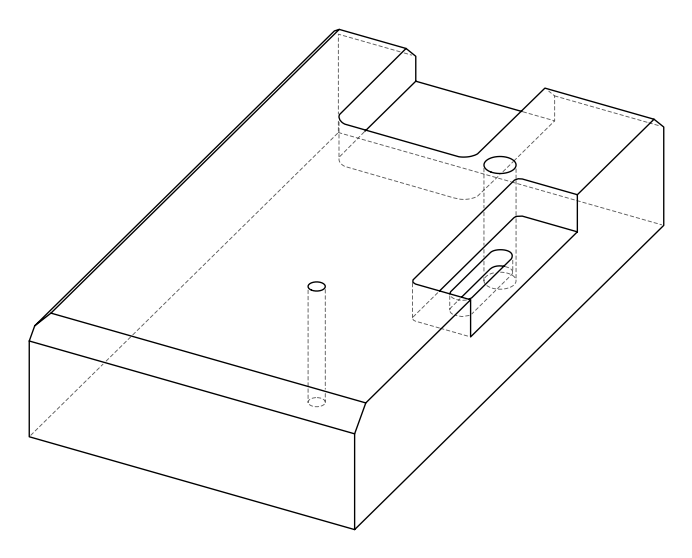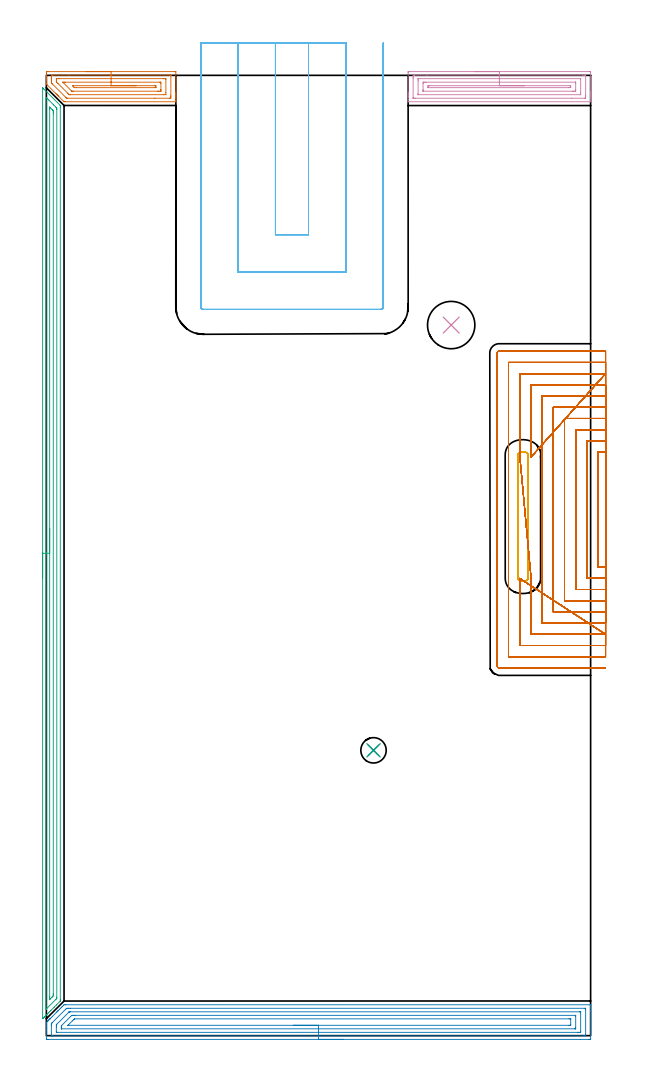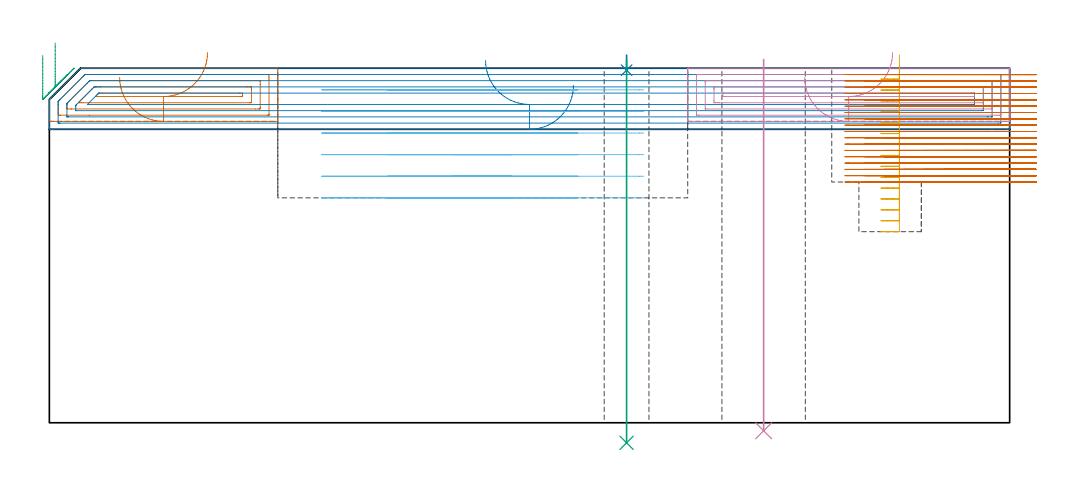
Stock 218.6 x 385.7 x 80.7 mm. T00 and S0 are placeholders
(PLAN: 10 operations, 6 tool changes, 139.8 min)
(1 AREA_MILL | FG_CHAMFER_SURFACE | UGT0205_001 | 2.2 min | 4288 mm3)
(2 AREA_MILL_1 | FG_CHAMFER_SURFACE_1 | UGT0205_001 | 8.97 min | 21116 mm3)
(3 AREA_MILL_2 | FG_CHAMFER_SURFACE_2 | UGT0205_001 | 9 min | 9186 mm3)
(4 AREA_MILL_3 | FG_CHAMFER_SURFACE_3 | UGT0205_001 | 3.13 min | 5845 mm3)
(5 MILL_RECTANGULAR_POCKET | POCKET_RECTANGULAR_STRAIGHT | NXT0201_013 | Follow Part, ap 2.5, ae 75% | 4.62 min | 31332 mm3)
(6 MILL_SLOT | SLOT_PARTIAL_RECTANGULAR | UGT0201_136 | Follow Part, ap 5, ae 75% | 10.49 min | 283779 mm3)
(7 MILL_SLOT_1 | SLOT_PARTIAL_RECTANGULAR_1 | NXT0201_008 | Follow Part, ap 1.5, ae 75% | 100.68 min | 117756 mm3)
(8 SPOT_DRILL | STEP1HOLE | NXT0321_9005460120000 | 0.03 min | 12 mm3)
(9 DRILL_THROUGH_HOLE_INTO_CENTER | STEP1HOLE | UGT0301_497 | 0.35 min | 6548 mm3)
(10 INDEXABLE_INSERT_DRILL_THROUGH_HOLE_FROM_SOLID | STEP1HOLE_1 | NXT0302_009 | 0.34 min | 22861 mm3)
(TOOL UGT0205_001 | Chamfer Mill 20 x 3 x 45 deg. | D20 FL50 Z2)
(TOOL NXT0201_013 | ENDMILL 10mm | D10 FL30 Z4)
(TOOL UGT0201_136 | Carbide End Mill 20.0 | D20 FL30 Z4)
(TOOL NXT0201_008 | ENDMILL 6mm [2P460-0600-NA 1630] | D6 FL26 Z6)
(TOOL NXT0321_9005460120000 | NC Spot Drill, 142deg, 12mm, Carbide, Uncoated | D12 PA142 FL30 Z2)
(TOOL UGT0301_497 | Carbide Drill 10.2 mm | D10.2 PA118 FL87 Z2)
(TOOL NXT0302_009 | Index. Insert Drill 19mm [880-D1900L25-05] | D19 PA176 FL95 Z2)
(OP 1 AREA_MILL)
G17 G21 G94 G90
T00 M6
G54
G17 G0 G90 X16. Y387.2 S1061 M3
G43 Z90.7 H0
Z78.6
G94 G1 X16.038 Z77.728 F250.
X16.152 Z76.863
X16.341 Z76.012
X16.603 Z75.18
X16.937 Z74.374
X17.34 Z73.6
X17.808 Z72.864
X18.34 Z72.172
X18.929 Z71.529
X19.572 Z70.94
X20.264 Z70.408
X21. Z69.94
X21.774 Z69.537
X22.58 Z69.203
X23.412 Z68.941
X24.264 Z68.752
X25.128 Z68.638
X26. Z68.6
X51.408
X51.936 Y387.194 Z68.603
X51.99 Y387.191 Z68.606
X52. Y387.132 Z68.665
Y378.962 Z76.832
Y378.375 Z77.423
Y378.087 Z77.709
Y377.5 Z78.297
Y377.212 Z78.584
Y376.637 Z79.162
Y376.337 Z79.462
Y375.462 Z80.337
Y375.338 Z80.461
X51.997 Y375.217 Z80.576
X51.99 Y375.102 Z80.688
X51.854 Y375.1 Z80.7
X7.724
X7.105 Z80.685
X6.953 Y375.246 Z80.551
X4.986 Y377.212 Z78.584
X4.927 Y377.272 Z78.527
X4.752 Y377.447 Z78.352
X4.695 Y377.504 Z78.293
X4.641 Y377.559 Z78.24
X4.455 Y377.744 Z78.055
X4.403 Y377.796 Z78.001
X4.354 Y377.845 Z77.954
X4.158 Y378.041 Z77.758
X4.111 Y378.087 Z77.71
X4.068 Y378.132 Z77.667
X3.861 Y378.339 Z77.46
X0.295 Y381.904 Z73.894
X0.174 Y382.025 Z73.771
X0.01 Y382.193 Z73.605
X0. Y382.242 Z73.558
Y383.638 Z72.161
Y384.213 Z71.583
Y384.5 Z71.297
Y385.088 Z70.709
Y385.375 Z70.422
Y385.963 Z69.831
Y386.544 Z69.251
X0.004 Y386.838 Z68.957
X0.01 Y387.192 Z68.604
X0.227 Y387.196 Z68.601
X0.592 Y387.2 Z68.6
X26.
Y385.786 Z70.014
X49.625 Y385.785 Z70.015
X49.807 Y385.784 Z70.016
X49.961 Y385.78 Z70.02
X49.991 Y385.778 Z70.022
X49.995 Y385.758 Z70.042
X49.997 Y385.733 Z70.067
X50. Y385.595 Z70.205
Y377.719 Z78.081
X49.996 Y377.212 Z78.588
X49.991 Y376.853 Z78.947
X49.971 Y376.521 Z79.279
X49.625 Y376.517 Z79.283
X49.443 Y376.515 Z79.285
X43.561 Y376.514 Z79.286
X8.435 Y376.515 Z79.285
X8.258 Y376.516 Z79.284
X8.17 Y376.519 Z79.281
X8.151 Y376.521 Z79.279
X8.117 Y376.545 Z79.255
X8.027 Y376.63 Z79.17
X7.724 Y376.926 Z78.874
X2.375 Y382.275 Z73.525
X2.192 Y382.463 Z73.337
X2.015 Y382.646 Z73.154
X2.006 Y382.825 Z72.975
X2.002 Y383.338 Z72.462
X2. Y383.706 Z72.094
Y384.213 Z71.587
Y384.581 Z71.219
X2.004 Y385.088 Z70.712
X2.009 Y385.447 Z70.353
X2.029 Y385.779 Z70.021
X2.375 Y385.783 Z70.017
X2.557 Y385.785 Z70.015
X9.085 Y385.786 Z70.014
X26.
Y384.372 Z71.428
X46.95 Y384.371 Z71.429
X47.683 Y384.369 Z71.431
X47.842 Y384.366 Z71.434
X47.99 Y384.361 Z71.439
X47.995 Y384.213 Z71.587
X47.999 Y384.059 Z71.741
X48. Y378.807 Z76.993
X47.995 Y378.087 Z77.713
X47.993 Y377.939 Z77.861
X47.842 Y377.935 Z77.865
X47.111 Y377.929 Z77.871
X46.95
X9.669
X9.507
X9.345 Y377.932 Z77.868
X9.238 Y377.935 Z77.865
X9.17 Y377.941 Z77.859
X9.14 Y377.969 Z77.831
X9.016 Y378.087 Z77.713
X8.616 Y378.484 Z77.316
X4.637 Y382.463 Z73.337
X4.158 Y382.943 Z72.857
X4.063 Y383.044 Z72.756
X4.017 Y383.094 Z72.706
X4.01 Y383.183 Z72.617
X4.004 Y383.338 Z72.462
X4.001 Y383.492 Z72.308
X4.005 Y384.213 Z71.587
X4.007 Y384.361 Z71.439
X4.158 Y384.365 Z71.435
X4.889 Y384.371 Z71.429
X5.05
X26. Y384.372 Z71.428
Y382.957 Z72.843
X45.555
X45.88 Y382.954 Z72.846
X45.938 Y382.951 Z72.849
X45.99 Y382.947 Z72.853
X46. Y382.463 Z73.337
Y379.895 Z75.905
Y379.837 Z75.963
X45.996 Y379.429 Z76.371
X45.994 Y379.378 Z76.422
X45.991 Y379.357 Z76.443
X45.971 Y379.35 Z76.45
X45.839 Y379.346 Z76.454
X45.67 Y379.344 Z76.456
X45.167 Y379.343 Z76.457
X44.78
X10.902
X10.399 Y379.347 Z76.453
X10.232 Y379.35 Z76.45
X10.208 Y379.352 Z76.448
X10.186 Y379.37 Z76.43
X10.14 Y379.412 Z76.388
X10.052 Y379.497 Z76.303
X6.833 Y382.716 Z73.084
X6.695 Y382.858 Z72.942
X6.63 Y382.928 Z72.872
X6.61 Y382.952 Z72.848
X6.619 Y382.953 Z72.847
X6.833 Y382.955 Z72.845
X7.22 Y382.957 Z72.843
X7.724
X26.
Y381.543 Z74.257
X43.43
X43.814 Y381.536 Z74.264
X43.99 Y381.53 Z74.27
X43.992 Y381.428 Z74.372
X43.996 Y380.987 Z74.813
X43.99 Y380.848 Z74.952
X43.976 Y380.764 Z75.036
X43.339 Y380.757 Z75.043
X12.091
X11.29 Y380.763 Z75.037
X11.238 Y380.764 Z75.036
X11.038 Y380.96 Z74.84
X10.472 Y381.54 Z74.26
X10.496 Y381.542 Z74.258
X10.549 Y381.543 Z74.257
X10.653
X26.
X26.872 Z74.295
X27.736 Z74.409
X28.588 Z74.598
X29.42 Z74.86
X30.226 Z75.194
X31. Z75.597
X31.736 Z76.065
X32.428 Z76.596
X33.071 Z77.186
X33.66 Z77.829
X34.192 Z78.521
X34.66 Z79.257
X35.063 Z80.031
X35.397 Z80.837
X35.659 Z81.669
X35.848 Z82.52
X35.962 Z83.385
X36. Z84.257
G0 Z90.7
M5
M2
(OP 2 AREA_MILL_1)
G17 G21 G94 G90
T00 M6
G54
G17 G0 G90 X119.3 Y-1.5 S1061 M3
G43 Z90.7 H0
Z76.8
G94 G1 X119.262 Z75.928 F250.
X119.148 Z75.064
X118.959 Z74.212
X118.697 Z73.38
X118.363 Z72.574
X117.96 Z71.8
X117.492 Z71.064
X116.96 Z70.372
X116.371 Z69.729
X115.728 Z69.14
X115.036 Z68.608
X114.3 Z68.14
X113.526 Z67.737
X112.72 Z67.403
X111.888 Z67.141
X111.036 Z66.952
X110.172 Z66.838
X109.3 Z66.8
X0.632
X0.25 Y-1.497 Z66.802
X0.01 Y-1.493 Z66.805
X0. Y-1.122 Z67.175
Y2.383 Z70.678
Y3.773 Z72.069
Y4.136 Z72.43
Y4.905 Z73.204
Y4.959 Z73.257
X0.002 Y5.291 Z73.587
X0.036 Y5.338 Z73.635
X0.465 Y5.765 Z74.065
X0.587 Y5.888 Z74.185
X0.632 Y5.933 Z74.232
X0.831 Y6.131 Z74.43
X0.879 Y6.18 Z74.477
X0.931 Y6.231 Z74.53
X1.117 Y6.418 Z74.716
X1.171 Y6.472 Z74.769
X1.229 Y6.529 Z74.828
X1.403 Y6.704 Z75.003
X1.463 Y6.764 Z75.061
X1.527 Y6.827 Z75.126
X1.731 Y7.031 Z75.331
X2.421 Y7.722 Z76.021
X4.092 Y9.393 Z77.691
X4.21 Y9.512 Z77.808
X4.592 Y9.892 Z78.192
X4.714 Y10.015 Z78.314
X5.259 Y10.561 Z78.856
X5.552 Y10.852 Z79.152
X6.135 Y11.438 Z79.733
X6.5 Y11.8 Z80.1
X6.925 Y12.224 Z80.524
X7.105 Y12.398 Z80.688
X7.788 Y12.4 Z80.7
X218.415
X218.59 Y12.397 Z80.689
X218.597 Y12.245 Z80.538
X218.6 Y12.086 Z80.386
Y11.872 Z80.171
Y11.145 Z79.44
Y9.906 Z78.203
Y8.517 Z76.812
Y-1.122 Z67.176
X218.597 Y-1.381 Z66.916
X218.59 Y-1.492 Z66.806
X218.477 Y-1.499 Z66.799
X217.968 Y-1.5 Z66.8
X214.572
X109.3
Y-0.086 Z68.214
X2.421 Y-0.085 Z68.215
X2.257 Y-0.084 Z68.216
X2.061 Y-0.081 Z68.219
X2.019 Y-0.079 Z68.221
X2.01 Y-0.055 Z68.245
X2.007 Y-0.02 Z68.28
X2.001 Y0.166 Z68.466
X2. Y4.136 Z72.436
X2.002 Y4.547 Z72.847
X2.007 Y4.78 Z73.08
X2.01 Y4.836 Z73.136
X2.045 Y4.883 Z73.183
X2.166 Y5.012 Z73.312
X2.291 Y5.14 Z73.44
X2.421 Y5.272 Z73.572
X7.788 Y10.637 Z78.937
X8.048 Y10.89 Z79.19
X8.139 Y10.978 Z79.278
X8.316 Y10.981 Z79.281
X8.682 Y10.985 Z79.285
X8.845
X9.576 Y10.986 Z79.286
X216.179 Y10.985 Z79.285
X216.343 Y10.984 Z79.284
X216.539 Y10.98 Z79.28
X216.581 Y10.979 Z79.279
X216.59 Y10.955 Z79.255
X216.593 Y10.92 Z79.22
X216.599 Y10.734 Z79.034
Y0.219 Z68.519
X216.595 Y0.081 Z68.381
X216.59 Y-0.029 Z68.271
X216.581 Y-0.079 Z68.221
X216.015 Y-0.085 Z68.215
X109.3 Y-0.086 Z68.214
Y1.328 Z69.628
X4.392 Y1.329 Z69.629
X4.21 Y1.33 Z69.63
X4.029 Y1.334 Z69.634
X4.012 Y1.335 Z69.635
X4.008 Y1.348 Z69.648
X4.003 Y1.384 Z69.684
X4.001 Y1.438 Z69.738
X4. Y1.507 Z69.807
Y1.713 Z70.013
Y3.465 Z71.765
X4.003 Y4.136 Z72.436
X4.006 Y4.335 Z72.635
X4.014 Y4.403 Z72.703
X4.056 Y4.448 Z72.748
X4.21 Y4.609 Z72.909
X8.993 Y9.393 Z77.693
X9.109 Y9.507 Z77.807
X9.154 Y9.547 Z77.847
X9.172 Y9.562 Z77.862
X9.213 Y9.564 Z77.864
X9.396 Y9.569 Z77.869
X9.576 Y9.571 Z77.871
X214.208
X214.39 Y9.57 Z77.87
X214.571 Y9.566 Z77.866
X214.588 Y9.565 Z77.865
X214.591 Y9.552 Z77.852
X214.596 Y9.516 Z77.816
X214.599 Y9.462 Z77.762
X214.6 Y9.393 Z77.693
X214.599 Y1.507 Z69.807
X214.596 Y1.404 Z69.704
X214.592 Y1.353 Z69.653
X214.589 Y1.335 Z69.635
X214.567 Y1.333 Z69.633
X214.39 Y1.331 Z69.631
X213.678 Y1.329 Z69.629
X213.496 Y1.328 Z69.628
X109.3
Y2.743 Z71.043
X6.153
X6.092 Y2.744 Z71.044
X6.028 Y2.747 Z71.047
X6.012 Y2.749 Z71.049
X6.008 Y2.768 Z71.068
X6.005 Y2.822 Z71.122
X6. Y3.258 Z71.558
X6.006 Y3.697 Z71.997
X6.01 Y3.915 Z72.215
X6.02 Y3.96 Z72.26
X6.045 Y3.989 Z72.289
X6.094 Y4.043 Z72.343
X6.185 Y4.136 Z72.436
X9.69 Y7.641 Z75.941
X10.08 Y8.023 Z76.323
X10.212 Y8.15 Z76.45
X10.471 Y8.153 Z76.453
X10.839 Y8.156 Z76.456
X11.365 Y8.157 Z76.457
X11.732
X212.447
X212.508 Y8.156 Z76.456
X212.572 Y8.152 Z76.452
X212.588 Y8.151 Z76.451
X212.592 Y8.132 Z76.432
X212.595 Y8.078 Z76.378
X212.6 Y7.642 Z75.942
Y3.261 Z71.561
X212.594 Y2.822 Z71.122
X212.59 Y2.768 Z71.068
X212.587 Y2.75 Z71.05
X212.55 Y2.748 Z71.048
X212.41 Y2.745 Z71.045
X212.234 Y2.743 Z71.043
X109.3
Y4.157 Z72.457
X8.682
X8.659 Y4.158 Z72.458
X8.658 Y4.159 Z72.459
X10.471 Y5.973 Z74.273
X10.871 Y6.372 Z74.672
X11.038 Y6.534 Z74.834
X11.174 Y6.664 Z74.964
X11.261 Y6.736 Z75.036
X11.365 Y6.742 Z75.042
X11.387 Y6.743 Z75.043
X209.94
X210.359 Y6.741 Z75.041
X210.568 Y6.738 Z75.038
X210.587 Y6.736 Z75.036
X210.592 Y6.722 Z75.022
X210.597 Y6.684 Z74.984
X210.599 Y6.629 Z74.929
X210.6 Y4.344 Z72.644
X210.598 Y4.248 Z72.548
X210.594 Y4.19 Z72.49
X210.59 Y4.163 Z72.463
X210.571 Y4.162 Z72.462
X210.354 Y4.159 Z72.459
X209.918 Y4.157 Z72.457
X109.3
X108.428 Z72.495
X107.564 Z72.609
X106.712 Z72.798
X105.88 Z73.06
X105.074 Z73.394
X104.3 Z73.797
X103.564 Z74.265
X102.872 Z74.796
X102.229 Z75.386
X101.64 Z76.029
X101.108 Z76.721
X100.64 Z77.457
X100.237 Z78.231
X99.903 Z79.037
X99.641 Z79.869
X99.452 Z80.72
X99.338 Z81.585
X99.3 Z82.457
G0 Z90.7
M5
M2
(OP 3 AREA_MILL_2)
G17 G21 G94 G90
T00 M6
G54
G17 G0 G90 X-1.5 Y183.75 S1061 M3
G43 Z90.7 H0
Z83.6
G94 G1 Y183.788 Z82.728 F250.
Y183.902 Z81.863
Y184.091 Z81.012
Y184.353 Z80.18
Y184.687 Z79.374
Y185.09 Z78.6
Y185.558 Z77.864
Y186.09 Z77.172
Y186.679 Z76.529
Y187.322 Z75.94
Y188.014 Z75.408
Y188.75 Z74.94
Y189.524 Z74.537
Y190.33 Z74.203
Y191.162 Z73.941
Y192.014 Z73.752
Y192.878 Z73.638
Y193.75 Z73.6
Y380.383
X-1.498 Y380.673 Z73.602
X-1.496 Y380.685 Z73.604
X-1.492 Y380.691 Z73.606
X-1.462 Y380.662 Z73.638
X-1.038 Y380.239 Z74.059
X5.579 Y373.621 Z80.678
X5.582 Y373.617 Z80.681
X5.595 Y373.6 Z80.689
X5.6 Y372.928 Z80.7
Y14.572
X5.595 Y13.9 Z80.689
X5.582 Y13.883 Z80.681
X5.579 Y13.878 Z80.678
X4.038 Y12.338 Z79.137
X3.144 Y11.444 Z78.243
X1.804 Y10.103 Z76.902
X1.357 Y9.657 Z76.456
X0.911 Y9.21 Z76.009
X0.373 Y8.673 Z75.472
X0.138 Y8.437 Z75.235
X0.017 Y8.316 Z75.115
X-0.487 Y7.813 Z74.613
X-0.744 Y7.554 Z74.352
X-0.876 Y7.422 Z74.221
X-1.325 Y6.976 Z73.774
X-1.479 Y6.83 Z73.62
X-1.498 Y6.814 Z73.601
X-1.5 Y6.976 Z73.6
Y193.75
X-0.086 Z75.014
X-0.085 Y376.432 Z75.015
Y376.503
X-0.079 Y376.801 Z75.021
X0.017 Y376.721 Z75.117
X0.244 Y376.503 Z75.344
X0.727 Y376.023 Z75.827
X1.141 Y375.609 Z76.241
X2.929 Y373.822 Z78.029
X3.822 Y372.928 Z78.922
X3.974 Y372.775 Z79.074
X4.095 Y372.649 Z79.195
X4.173 Y372.566 Z79.273
X4.179 Y372.516 Z79.279
X4.185 Y372.106 Z79.285
X4.186 Y372.035 Z79.286
X4.185 Y15.465 Z79.285
X4.181 Y15.054 Z79.281
X4.179 Y14.955 Z79.279
X4.132 Y14.893 Z79.232
X4.037 Y14.793 Z79.137
X3.822 Y14.572 Z78.922
X0.044 Y10.794 Z75.144
X-0.05 Y10.702 Z75.05
X-0.066 Y10.689 Z75.034
X-0.076 Y10.682 Z75.024
X-0.079 Y10.712 Z75.021
X-0.085 Y10.925 Z75.015
X-0.086 Y193.75 Z75.014
X1.328 Z76.428
X1.329 Y372.035 Z76.429
Y372.318
X1.334 Y372.928 Z76.434
X1.335 Y372.944 Z76.435
X1.364 Y372.928 Z76.464
X1.609 Y372.689 Z76.709
X2.266 Y372.035 Z77.366
X2.491 Y371.808 Z77.591
X2.654 Y371.639 Z77.754
X2.735 Y371.554 Z77.835
X2.765 Y371.503 Z77.865
X2.766 Y371.425 Z77.866
X2.77 Y371.141 Z77.87
X2.771 Y370.857 Z77.871
X2.772 Y370.247 Z77.872
X2.771 Y16.969 Z77.871
X2.77 Y16.359 Z77.87
X2.767 Y16.079 Z77.867
X2.765 Y15.985 Z77.865
X2.708 Y15.919 Z77.808
X2.491 Y15.693 Z77.591
X2.379 Y15.579 Z77.479
X2.266 Y15.465 Z77.366
X1.371 Y14.572 Z76.471
X1.354 Y14.559 Z76.454
X1.34 Y14.549 Z76.44
X1.335 Y14.572 Z76.435
X1.333 Y14.604 Z76.433
X1.33 Y14.855 Z76.43
X1.329 Y15.465 Z76.429
X1.328 Y15.749 Z76.428
Y193.75
Y194.622 Z76.466
Y195.487 Z76.58
Y196.338 Z76.769
Y197.17 Z77.031
Y197.976 Z77.365
Y198.75 Z77.768
Y199.486 Z78.237
Y200.178 Z78.768
Y200.821 Z79.357
Y201.41 Z80.001
Y201.942 Z80.693
Y202.41 Z81.428
Y202.813 Z82.202
Y203.147 Z83.008
Y203.409 Z83.84
Y203.598 Z84.692
Y203.712 Z85.557
Y203.75 Z86.428
G0 Z90.7
M5
M2
(OP 4 AREA_MILL_3)
G17 G21 G94 G90
T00 M6
G54
G17 G0 G90 X171.95 Y387.2 S1061 M3
G43 Z90.7 H0
Z78.6
G94 G1 X171.988 Z77.728 F250.
X172.102 Z76.863
X172.291 Z76.012
X172.553 Z75.18
X172.887 Z74.374
X173.29 Z73.6
X173.758 Z72.864
X174.29 Z72.172
X174.879 Z71.529
X175.522 Z70.94
X176.214 Z70.408
X176.95 Z69.94
X177.724 Z69.537
X178.53 Z69.203
X179.362 Z68.941
X180.214 Z68.752
X181.078 Z68.638
X181.95 Z68.6
X218.02
X218.549 Y387.194 Z68.603
X218.59 Y387.191 Z68.606
X218.6 Y387.143 Z68.654
Y378.962 Z76.832
Y378.352 Z77.446
Y378.087 Z77.709
Y377.476 Z78.32
Y377.212 Z78.584
Y376.684 Z79.116
Y375.318 Z80.48
X218.597 Y375.207 Z80.586
X218.59 Y375.102 Z80.689
X218.465 Y375.1 Z80.7
X145.434
X145.31 Y375.102 Z80.689
X145.303 Y375.207 Z80.586
X145.3 Y375.319 Z80.48
Y375.991 Z79.808
Y376.684 Z79.116
Y377.212 Z78.584
Y377.476 Z78.32
Y378.087 Z77.709
Y378.352 Z77.446
Y378.962 Z76.832
Y386.838 Z68.959
X145.304 Y387.147 Z68.649
X145.31 Y387.192 Z68.605
X145.356 Y387.199 Z68.599
X145.88 Y387.2 Z68.6
X181.95
Y385.786 Z70.014
X215.529
X216.239 Y385.785 Z70.015
X216.422 Y385.783 Z70.017
X216.566 Y385.779 Z70.021
X216.591 Y385.775 Z70.025
X216.595 Y385.757 Z70.043
X216.597 Y385.736 Z70.064
X216.6 Y385.608 Z70.192
Y377.733 Z78.067
X216.598 Y377.212 Z78.588
X216.595 Y376.862 Z78.938
X216.584 Y376.521 Z79.279
X216.239 Y376.517 Z79.283
X216.058 Y376.515 Z79.285
X210.993 Y376.514 Z79.286
X148.371
X147.661 Y376.515 Z79.285
X147.478 Y376.517 Z79.283
X147.334 Y376.521 Z79.279
X147.309 Y376.525 Z79.275
X147.305 Y376.543 Z79.257
X147.303 Y376.564 Z79.236
X147.3 Y376.692 Z79.108
Y384.567 Z71.233
X147.302 Y385.088 Z70.712
X147.305 Y385.438 Z70.362
X147.316 Y385.779 Z70.021
X147.661 Y385.783 Z70.017
X147.842 Y385.785 Z70.015
X152.884 Y385.786 Z70.014
X181.95
Y384.372 Z71.428
X214.512 Y384.371 Z71.429
X214.555 Y384.37 Z71.43
X214.582 Y384.367 Z71.433
X214.59 Y384.365 Z71.435
X214.592 Y384.352 Z71.448
X214.598 Y384.213 Z71.587
X214.6 Y384.073 Z71.727
Y378.823 Z76.977
X214.598 Y378.087 Z77.713
X214.595 Y377.952 Z77.848
X214.589 Y377.935 Z77.865
X214.577 Y377.933 Z77.867
X214.538 Y377.93 Z77.87
X214.458 Y377.929 Z77.871
X149.388
X149.345 Y377.93 Z77.87
X149.318 Y377.933 Z77.867
X149.31 Y377.935 Z77.865
X149.308 Y377.948 Z77.852
X149.302 Y378.087 Z77.713
X149.3 Y378.227 Z77.573
Y383.477 Z72.323
X149.302 Y384.213 Z71.587
X149.305 Y384.348 Z71.452
X149.311 Y384.365 Z71.435
X149.322 Y384.367 Z71.433
X149.362 Y384.37 Z71.43
X149.442 Y384.371 Z71.429
X181.95 Y384.372 Z71.428
Y382.957 Z72.843
X212.49
X212.55 Y382.956 Z72.844
X212.577 Y382.953 Z72.847
X212.588 Y382.951 Z72.849
X212.591 Y382.939 Z72.861
X212.595 Y382.86 Z72.94
X212.6 Y382.538 Z73.262
Y382.463 Z73.337
X212.599 Y379.837 Z75.963
X212.59 Y379.438 Z76.362
X212.582 Y379.349 Z76.451
X212.457 Y379.347 Z76.453
X212.288 Y379.344 Z76.456
X211.786 Y379.343 Z76.457
X211.399
X151.41
X151.35 Y379.344 Z76.456
X151.323 Y379.347 Z76.453
X151.312 Y379.349 Z76.451
X151.309 Y379.361 Z76.439
X151.305 Y379.44 Z76.36
X151.3 Y379.762 Z76.038
Y379.837 Z75.963
X151.301 Y382.463 Z73.337
X151.31 Y382.862 Z72.938
X151.318 Y382.951 Z72.849
X151.443 Y382.953 Z72.847
X151.612 Y382.956 Z72.844
X152.114 Y382.957 Z72.843
X152.501
X181.95
Y381.543 Z74.257
X210.432
X210.528 Y381.541 Z74.259
X210.574 Y381.539 Z74.261
X210.59 Y381.537 Z74.263
X210.592 Y381.521 Z74.279
X210.596 Y381.425 Z74.375
X210.598 Y381.004 Z74.796
X210.594 Y380.858 Z74.942
X210.59 Y380.767 Z75.033
X209.914 Y380.757 Z75.043
X153.468 Y380.758 Z75.042
X153.372 Y380.759 Z75.041
X153.326 Y380.761 Z75.039
X153.31 Y380.763 Z75.037
X153.308 Y380.779 Z75.021
X153.304 Y380.875 Z74.925
X153.303 Y381.295 Z74.505
X153.31 Y381.47 Z74.33
X153.316 Y381.537 Z74.263
X153.358 Y381.539 Z74.261
X153.46 Y381.541 Z74.259
X153.87 Y381.543 Z74.257
X153.895
X181.95
X182.822 Z74.295
X183.686 Z74.409
X184.538 Z74.598
X185.37 Z74.86
X186.176 Z75.194
X186.95 Z75.597
X187.686 Z76.065
X188.378 Z76.596
X189.021 Z77.186
X189.61 Z77.829
X190.142 Z78.521
X190.61 Z79.257
X191.013 Z80.031
X191.347 Z80.837
X191.609 Z81.669
X191.798 Z82.52
X191.912 Z83.385
X191.95 Z84.257
G0 Z90.7
M5
M2
(OP 5 MILL_RECTANGULAR_POCKET)
G17 G21 G94 G90
T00 M6
G54
G17 G0 G90 X193.5 Y188.048 S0 M3
G43 Z90.7 H0
Z83.7
G94 G1 Y208.5 Z78.22 F250.
Y233. F500.
G3 X192.1 Y234.4 R1.4
G1 X190.7
G3 X189.3 Y233. R1.4
G1 Y184.
G3 X190.7 Y182.6 R1.4
G1 X192.1
G3 X193.5 Y184. R1.4
G1 Y208.5
Y209.5
G0 Y188.048 Z81.22
G1 Y208.5 Z75.74 F250.
Y233. F500.
G3 X192.1 Y234.4 R1.4
G1 X190.7
G3 X189.3 Y233. R1.4
G1 Y184.
G3 X190.7 Y182.6 R1.4
G1 X192.1
G3 X193.5 Y184. R1.4
G1 Y208.5
Y209.5
G0 Y188.048 Z78.74
G1 Y208.5 Z73.26 F250.
Y233. F500.
G3 X192.1 Y234.4 R1.4
G1 X190.7
G3 X189.3 Y233. R1.4
G1 Y184.
G3 X190.7 Y182.6 R1.4
G1 X192.1
G3 X193.5 Y184. R1.4
G1 Y208.5
Y209.5
G0 Y188.048 Z76.26
G1 Y208.5 Z70.78 F250.
Y233. F500.
G3 X192.1 Y234.4 R1.4
G1 X190.7
G3 X189.3 Y233. R1.4
G1 Y184.
G3 X190.7 Y182.6 R1.4
G1 X192.1
G3 X193.5 Y184. R1.4
G1 Y208.5
Y209.5
G0 Y188.048 Z73.78
G1 Y208.5 Z68.3 F250.
Y233. F500.
G3 X192.1 Y234.4 R1.4
G1 X190.7
G3 X189.3 Y233. R1.4
G1 Y184.
G3 X190.7 Y182.6 R1.4
G1 X192.1
G3 X193.5 Y184. R1.4
G1 Y208.5
Y209.5
G0 Y188.048 Z71.3
G1 Y208.5 Z65.82 F250.
Y233. F500.
G3 X192.1 Y234.4 R1.4
G1 X190.7
G3 X189.3 Y233. R1.4
G1 Y184.
G3 X190.7 Y182.6 R1.4
G1 X192.1
G3 X193.5 Y184. R1.4
G1 Y208.5
Y209.5
G0 Y188.048 Z68.82
G1 Y208.5 Z63.34 F250.
Y233. F500.
G3 X192.1 Y234.4 R1.4
G1 X190.7
G3 X189.3 Y233. R1.4
G1 Y184.
G3 X190.7 Y182.6 R1.4
G1 X192.1
G3 X193.5 Y184. R1.4
G1 Y208.5
Y209.5
G0 Y188.048 Z66.34
G1 Y208.5 Z60.86 F250.
Y233. F500.
G3 X192.1 Y234.4 R1.4
G1 X190.7
G3 X189.3 Y233. R1.4
G1 Y184.
G3 X190.7 Y182.6 R1.4
G1 X192.1
G3 X193.5 Y184. R1.4
G1 Y208.5
Y209.5
G0 Y188.048 Z63.86
G1 Y208.5 Z58.38 F250.
Y233. F500.
G3 X192.1 Y234.4 R1.4
G1 X190.7
G3 X189.3 Y233. R1.4
G1 Y184.
G3 X190.7 Y182.6 R1.4
G1 X192.1
G3 X193.5 Y184. R1.4
G1 Y208.5
Y209.5
G0 Y188.048 Z61.38
G1 Y208.5 Z55.9 F250.
Y233. F500.
G3 X192.1 Y234.4 R1.4
G1 X190.7
G3 X189.3 Y233. R1.4
G1 Y184.
G3 X190.7 Y182.6 R1.4
G1 X192.1
G3 X193.5 Y184. R1.4
G1 Y208.5
Y209.5
G0 Y188.048 Z58.9
G1 Y208.5 Z53.42 F250.
Y233. F500.
G3 X192.1 Y234.4 R1.4
G1 X190.7
G3 X189.3 Y233. R1.4
G1 Y184.
G3 X190.7 Y182.6 R1.4
G1 X192.1
G3 X193.5 Y184. R1.4
G1 Y208.5
Y209.5
G0 Y188.048 Z56.42
G1 Y208.5 Z50.94 F250.
Y233. F500.
G3 X192.1 Y234.4 R1.4
G1 X190.7
G3 X189.3 Y233. R1.4
G1 Y184.
G3 X190.7 Y182.6 R1.4
G1 X192.1
G3 X193.5 Y184. R1.4
G1 Y208.5
Y209.5
G0 Y188.048 Z53.94
G1 Y208.5 Z48.46 F250.
Y233. F500.
G3 X192.1 Y234.4 R1.4
G1 X190.7
G3 X189.3 Y233. R1.4
G1 Y184.
G3 X190.7 Y182.6 R1.4
G1 X192.1
G3 X193.5 Y184. R1.4
G1 Y208.5
Y209.5
G0 Y188.048 Z51.46
G1 Y208.5 Z45.98 F250.
Y233. F500.
G3 X192.1 Y234.4 R1.4
G1 X190.7
G3 X189.3 Y233. R1.4
G1 Y184.
G3 X190.7 Y182.6 R1.4
G1 X192.1
G3 X193.5 Y184. R1.4
G1 Y208.5
Y209.5
G0 Y188.048 Z48.98
G1 Y208.5 Z43.5 F250.
Y233. F500.
G3 X192.1 Y234.4 R1.4
G1 X190.7
G3 X189.3 Y233. R1.4
G1 Y184.
G3 X190.7 Y182.6 R1.4
G1 X192.1
G3 X193.5 Y184. R1.4
G1 Y208.5
Y209.5
G0 Z90.7
M5
M2
(OP 6 MILL_SLOT)
G17 G21 G94 G90
T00 M6
G54
G17 G0 G90 X92. Y398.7 S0 M3
G43 Z90.7 H0
Z75.783
G94 G1 Y395.7 F250.
Y321.7 F500.
X105.3
Y395.7
Y398.7 F250.
X77.
Y395.7
Y306.7 F500.
X120.3
Y395.7
Y398.7 F250.
X62.
Y395.7
Y292.7 F500.
G3 X63. Y291.7 R1.
G1 X134.3
G3 X135.3 Y292.7 R1.
G1 Y395.7
Y398.7 F250.
G0 X92. Z70.867
G1 Y395.7
Y321.7 F500.
X105.3
Y395.7
Y398.7 F250.
X77.
Y395.7
Y306.7 F500.
X120.3
Y395.7
Y398.7 F250.
X62.
Y395.7
Y292.7 F500.
G3 X63. Y291.7 R1.
G1 X134.3
G3 X135.3 Y292.7 R1.
G1 Y395.7
Y398.7 F250.
G0 X92. Z65.95
G1 Y395.7
Y321.7 F500.
X105.3
Y395.7
Y398.7 F250.
X77.
Y395.7
Y306.7 F500.
X120.3
Y395.7
Y398.7 F250.
X62.
Y395.7
Y292.7 F500.
G3 X63. Y291.7 R1.
G1 X134.3
G3 X135.3 Y292.7 R1.
G1 Y395.7
Y398.7 F250.
G0 X92. Z61.033
G1 Y395.7
Y321.7 F500.
X105.3
Y395.7
Y398.7 F250.
X77.
Y395.7
Y306.7 F500.
X120.3
Y395.7
Y398.7 F250.
X62.
Y395.7
Y292.7 F500.
G3 X63. Y291.7 R1.
G1 X134.3
G3 X135.3 Y292.7 R1.
G1 Y395.7
Y398.7 F250.
G0 X92. Z56.117
G1 Y395.7
Y321.7 F500.
X105.3
Y395.7
Y398.7 F250.
X77.
Y395.7
Y306.7 F500.
X120.3
Y395.7
Y398.7 F250.
X62.
Y395.7
Y292.7 F500.
G3 X63. Y291.7 R1.
G1 X134.3
G3 X135.3 Y292.7 R1.
G1 Y395.7
Y398.7 F250.
G0 X92. Z51.2
G1 Y395.7
Y321.7 F500.
X105.3
Y395.7
Y398.7 F250.
X77.
Y395.7
Y306.7 F500.
X120.3
Y395.7
Y398.7 F250.
X62.
Y395.7
Y292.7 F500.
G3 X63. Y291.7 R1.
G1 X134.3
G3 X135.3 Y292.7 R1.
G1 Y395.7
Y398.7 F250.
G0 Z90.7
M5
M2
(OP 7 MILL_SLOT_1)
G17 G21 G94 G90
T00 M6
G54
G17 G0 G90 X224.6 Y234.4 S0 M3
G43 Z90.7 H1
Z79.261
G94 G1 X221.6 F250.
Y188.2 F500.
X224.6 F250.
Y238.9
X221.6
X217.1 F500.
Y183.7
X221.6
X224.6 F250.
Y243.4
X221.6
X212.6 F500.
Y179.2
X221.6
X224.6 F250.
Y247.9
X221.6
X208.1 F500.
Y174.7
X221.6
X224.6 F250.
Y252.4
X221.6
X203.6 F500.
Y170.2
X221.6
X224.6 F250.
Y256.9
X221.6
X199.1 F500.
Y165.7
X221.6
X224.6 F250.
Y261.4
X221.6
X194.6 F500.
Y235.306
Y232.306 F250.
X224.6 Y265.9 F500.
X221.6 F250.
X190.1 F500.
Y236.333
Y233.333 F250.
X194.6 Y184.69 F500.
Y181.69 F250.
Y161.2 F500.
X221.6
X224.6 F250.
X190.1 Y183.667 F500.
Y180.667 F250.
Y156.7 F500.
X221.6
X224.6 F250.
Y270.4
X221.6
X185.6 F500.
Y152.2
X221.6
X224.6 F250.
Y274.9
X221.6
X181.8 F500.
G3 X181.1 Y274.2 R0.7
G1 Y148.4
G3 X181.8 Y147.7 R0.7
G1 X221.6
X224.6 F250.
G0 Y234.4 Z77.822
G1 X221.6
Y188.2 F500.
X224.6 F250.
Y238.9
X221.6
X217.1 F500.
Y183.7
X221.6
X224.6 F250.
Y243.4
X221.6
X212.6 F500.
Y179.2
X221.6
X224.6 F250.
Y247.9
X221.6
X208.1 F500.
Y174.7
X221.6
X224.6 F250.
Y252.4
X221.6
X203.6 F500.
Y170.2
X221.6
X224.6 F250.
Y256.9
X221.6
X199.1 F500.
Y165.7
X221.6
X224.6 F250.
Y261.4
X221.6
X194.6 F500.
Y235.306
Y232.306 F250.
X224.6 Y265.9 F500.
X221.6 F250.
X190.1 F500.
Y236.333
Y233.333 F250.
X194.6 Y184.69 F500.
Y181.69 F250.
Y161.2 F500.
X221.6
X224.6 F250.
X190.1 Y183.667 F500.
Y180.667 F250.
Y156.7 F500.
X221.6
X224.6 F250.
Y270.4
X221.6
X185.6 F500.
Y152.2
X221.6
X224.6 F250.
Y274.9
X221.6
X181.8 F500.
G3 X181.1 Y274.2 R0.7
G1 Y148.4
G3 X181.8 Y147.7 R0.7
G1 X221.6
X224.6 F250.
G0 Y234.4 Z76.383
G1 X221.6
Y188.2 F500.
X224.6 F250.
Y238.9
X221.6
X217.1 F500.
Y183.7
X221.6
X224.6 F250.
Y243.4
X221.6
X212.6 F500.
Y179.2
X221.6
X224.6 F250.
Y247.9
X221.6
X208.1 F500.
Y174.7
X221.6
X224.6 F250.
Y252.4
X221.6
X203.6 F500.
Y170.2
X221.6
X224.6 F250.
Y256.9
X221.6
X199.1 F500.
Y165.7
X221.6
X224.6 F250.
Y261.4
X221.6
X194.6 F500.
Y235.306
Y232.306 F250.
X224.6 Y265.9 F500.
X221.6 F250.
X190.1 F500.
Y236.333
Y233.333 F250.
X194.6 Y184.69 F500.
Y181.69 F250.
Y161.2 F500.
X221.6
X224.6 F250.
X190.1 Y183.667 F500.
Y180.667 F250.
Y156.7 F500.
X221.6
X224.6 F250.
Y270.4
X221.6
X185.6 F500.
Y152.2
X221.6
X224.6 F250.
Y274.9
X221.6
X181.8 F500.
G3 X181.1 Y274.2 R0.7
G1 Y148.4
G3 X181.8 Y147.7 R0.7
G1 X221.6
X224.6 F250.
G0 Y234.4 Z74.944
G1 X221.6
Y188.2 F500.
X224.6 F250.
Y238.9
X221.6
X217.1 F500.
Y183.7
X221.6
X224.6 F250.
Y243.4
X221.6
X212.6 F500.
Y179.2
X221.6
X224.6 F250.
Y247.9
X221.6
X208.1 F500.
Y174.7
X221.6
X224.6 F250.
Y252.4
X221.6
X203.6 F500.
Y170.2
X221.6
X224.6 F250.
Y256.9
X221.6
X199.1 F500.
Y165.7
X221.6
X224.6 F250.
Y261.4
X221.6
X194.6 F500.
Y235.306
Y232.306 F250.
X224.6 Y265.9 F500.
X221.6 F250.
X190.1 F500.
Y236.333
Y233.333 F250.
X194.6 Y184.69 F500.
Y181.69 F250.
Y161.2 F500.
X221.6
X224.6 F250.
X190.1 Y183.667 F500.
Y180.667 F250.
Y156.7 F500.
X221.6
X224.6 F250.
Y270.4
X221.6
X185.6 F500.
Y152.2
X221.6
X224.6 F250.
Y274.9
X221.6
X181.8 F500.
G3 X181.1 Y274.2 R0.7
G1 Y148.4
G3 X181.8 Y147.7 R0.7
G1 X221.6
X224.6 F250.
G0 Y234.4 Z73.505
G1 X221.6
Y188.2 F500.
X224.6 F250.
Y238.9
X221.6
X217.1 F500.
Y183.7
X221.6
X224.6 F250.
Y243.4
X221.6
X212.6 F500.
Y179.2
X221.6
X224.6 F250.
Y247.9
X221.6
X208.1 F500.
Y174.7
X221.6
X224.6 F250.
Y252.4
X221.6
X203.6 F500.
Y170.2
X221.6
X224.6 F250.
Y256.9
X221.6
X199.1 F500.
Y165.7
X221.6
X224.6 F250.
Y261.4
X221.6
X194.6 F500.
Y235.306
Y232.306 F250.
X224.6 Y265.9 F500.
X221.6 F250.
X190.1 F500.
Y236.333
Y233.333 F250.
X194.6 Y184.69 F500.
Y181.69 F250.
Y161.2 F500.
X221.6
X224.6 F250.
X190.1 Y183.667 F500.
Y180.667 F250.
Y156.7 F500.
X221.6
X224.6 F250.
Y270.4
X221.6
X185.6 F500.
Y152.2
X221.6
X224.6 F250.
Y274.9
X221.6
X181.8 F500.
G3 X181.1 Y274.2 R0.7
G1 Y148.4
G3 X181.8 Y147.7 R0.7
G1 X221.6
X224.6 F250.
G0 Y234.4 Z72.067
G1 X221.6
Y188.2 F500.
X224.6 F250.
Y238.9
X221.6
X217.1 F500.
Y183.7
X221.6
X224.6 F250.
Y243.4
X221.6
X212.6 F500.
Y179.2
X221.6
X224.6 F250.
Y247.9
X221.6
X208.1 F500.
Y174.7
X221.6
X224.6 F250.
Y252.4
X221.6
X203.6 F500.
Y170.2
X221.6
X224.6 F250.
Y256.9
X221.6
X199.1 F500.
Y165.7
X221.6
X224.6 F250.
Y261.4
X221.6
X194.6 F500.
Y235.306
Y232.306 F250.
X224.6 Y265.9 F500.
X221.6 F250.
X190.1 F500.
Y236.333
Y233.333 F250.
X194.6 Y184.69 F500.
Y181.69 F250.
Y161.2 F500.
X221.6
X224.6 F250.
X190.1 Y183.667 F500.
Y180.667 F250.
Y156.7 F500.
X221.6
X224.6 F250.
Y270.4
X221.6
X185.6 F500.
Y152.2
X221.6
X224.6 F250.
Y274.9
X221.6
X181.8 F500.
G3 X181.1 Y274.2 R0.7
G1 Y148.4
G3 X181.8 Y147.7 R0.7
G1 X221.6
X224.6 F250.
G0 Y234.4 Z70.628
G1 X221.6
Y188.2 F500.
X224.6 F250.
Y238.9
X221.6
X217.1 F500.
Y183.7
X221.6
X224.6 F250.
Y243.4
X221.6
X212.6 F500.
Y179.2
X221.6
X224.6 F250.
Y247.9
X221.6
X208.1 F500.
Y174.7
X221.6
X224.6 F250.
Y252.4
X221.6
X203.6 F500.
Y170.2
X221.6
X224.6 F250.
Y256.9
X221.6
X199.1 F500.
Y165.7
X221.6
X224.6 F250.
Y261.4
X221.6
X194.6 F500.
Y235.306
Y232.306 F250.
X224.6 Y265.9 F500.
X221.6 F250.
X190.1 F500.
Y236.333
Y233.333 F250.
X194.6 Y184.69 F500.
Y181.69 F250.
Y161.2 F500.
X221.6
X224.6 F250.
X190.1 Y183.667 F500.
Y180.667 F250.
Y156.7 F500.
X221.6
X224.6 F250.
Y270.4
X221.6
X185.6 F500.
Y152.2
X221.6
X224.6 F250.
Y274.9
X221.6
X181.8 F500.
G3 X181.1 Y274.2 R0.7
G1 Y148.4
G3 X181.8 Y147.7 R0.7
G1 X221.6
X224.6 F250.
G0 Y234.4 Z69.189
G1 X221.6
Y188.2 F500.
X224.6 F250.
Y238.9
X221.6
X217.1 F500.
Y183.7
X221.6
X224.6 F250.
Y243.4
X221.6
X212.6 F500.
Y179.2
X221.6
X224.6 F250.
Y247.9
X221.6
X208.1 F500.
Y174.7
X221.6
X224.6 F250.
Y252.4
X221.6
X203.6 F500.
Y170.2
X221.6
X224.6 F250.
Y256.9
X221.6
X199.1 F500.
Y165.7
X221.6
X224.6 F250.
Y261.4
X221.6
X194.6 F500.
Y235.306
Y232.306 F250.
X224.6 Y265.9 F500.
X221.6 F250.
X190.1 F500.
Y236.333
Y233.333 F250.
X194.6 Y184.69 F500.
Y181.69 F250.
Y161.2 F500.
X221.6
X224.6 F250.
X190.1 Y183.667 F500.
Y180.667 F250.
Y156.7 F500.
X221.6
X224.6 F250.
Y270.4
X221.6
X185.6 F500.
Y152.2
X221.6
X224.6 F250.
Y274.9
X221.6
X181.8 F500.
G3 X181.1 Y274.2 R0.7
G1 Y148.4
G3 X181.8 Y147.7 R0.7
G1 X221.6
X224.6 F250.
G0 Y234.4 Z67.75
G1 X221.6
Y188.2 F500.
X224.6 F250.
Y238.9
X221.6
X217.1 F500.
Y183.7
X221.6
X224.6 F250.
Y243.4
X221.6
X212.6 F500.
Y179.2
X221.6
X224.6 F250.
Y247.9
X221.6
X208.1 F500.
Y174.7
X221.6
X224.6 F250.
Y252.4
X221.6
X203.6 F500.
Y170.2
X221.6
X224.6 F250.
Y256.9
X221.6
X199.1 F500.
Y165.7
X221.6
X224.6 F250.
Y261.4
X221.6
X194.6 F500.
Y235.306
Y232.306 F250.
X224.6 Y265.9 F500.
X221.6 F250.
X190.1 F500.
Y236.333
Y233.333 F250.
X194.6 Y184.69 F500.
Y181.69 F250.
Y161.2 F500.
X221.6
X224.6 F250.
X190.1 Y183.667 F500.
Y180.667 F250.
Y156.7 F500.
X221.6
X224.6 F250.
Y270.4
X221.6
X185.6 F500.
Y152.2
X221.6
X224.6 F250.
Y274.9
X221.6
X181.8 F500.
G3 X181.1 Y274.2 R0.7
G1 Y148.4
G3 X181.8 Y147.7 R0.7
G1 X221.6
X224.6 F250.
G0 Y234.4 Z66.311
G1 X221.6
Y188.2 F500.
X224.6 F250.
Y238.9
X221.6
X217.1 F500.
Y183.7
X221.6
X224.6 F250.
Y243.4
X221.6
X212.6 F500.
Y179.2
X221.6
X224.6 F250.
Y247.9
X221.6
X208.1 F500.
Y174.7
X221.6
X224.6 F250.
Y252.4
X221.6
X203.6 F500.
Y170.2
X221.6
X224.6 F250.
Y256.9
X221.6
X199.1 F500.
Y165.7
X221.6
X224.6 F250.
Y261.4
X221.6
X194.6 F500.
Y235.306
Y232.306 F250.
X224.6 Y265.9 F500.
X221.6 F250.
X190.1 F500.
Y236.333
Y233.333 F250.
X194.6 Y184.69 F500.
Y181.69 F250.
Y161.2 F500.
X221.6
X224.6 F250.
X190.1 Y183.667 F500.
Y180.667 F250.
Y156.7 F500.
X221.6
X224.6 F250.
Y270.4
X221.6
X185.6 F500.
Y152.2
X221.6
X224.6 F250.
Y274.9
X221.6
X181.8 F500.
G3 X181.1 Y274.2 R0.7
G1 Y148.4
G3 X181.8 Y147.7 R0.7
G1 X221.6
X224.6 F250.
G0 Y234.4 Z64.872
G1 X221.6
Y188.2 F500.
X224.6 F250.
Y238.9
X221.6
X217.1 F500.
Y183.7
X221.6
X224.6 F250.
Y243.4
X221.6
X212.6 F500.
Y179.2
X221.6
X224.6 F250.
Y247.9
X221.6
X208.1 F500.
Y174.7
X221.6
X224.6 F250.
Y252.4
X221.6
X203.6 F500.
Y170.2
X221.6
X224.6 F250.
Y256.9
X221.6
X199.1 F500.
Y165.7
X221.6
X224.6 F250.
Y261.4
X221.6
X194.6 F500.
Y235.306
Y232.306 F250.
X224.6 Y265.9 F500.
X221.6 F250.
X190.1 F500.
Y236.333
Y233.333 F250.
X194.6 Y184.69 F500.
Y181.69 F250.
Y161.2 F500.
X221.6
X224.6 F250.
X190.1 Y183.667 F500.
Y180.667 F250.
Y156.7 F500.
X221.6
X224.6 F250.
Y270.4
X221.6
X185.6 F500.
Y152.2
X221.6
X224.6 F250.
Y274.9
X221.6
X181.8 F500.
G3 X181.1 Y274.2 R0.7
G1 Y148.4
G3 X181.8 Y147.7 R0.7
G1 X221.6
X224.6 F250.
G0 Y234.4 Z63.433
G1 X221.6
Y188.2 F500.
X224.6 F250.
Y238.9
X221.6
X217.1 F500.
Y183.7
X221.6
X224.6 F250.
Y243.4
X221.6
X212.6 F500.
Y179.2
X221.6
X224.6 F250.
Y247.9
X221.6
X208.1 F500.
Y174.7
X221.6
X224.6 F250.
Y252.4
X221.6
X203.6 F500.
Y170.2
X221.6
X224.6 F250.
Y256.9
X221.6
X199.1 F500.
Y165.7
X221.6
X224.6 F250.
Y261.4
X221.6
X194.6 F500.
Y235.306
Y232.306 F250.
X224.6 Y265.9 F500.
X221.6 F250.
X190.1 F500.
Y236.333
Y233.333 F250.
X194.6 Y184.69 F500.
Y181.69 F250.
Y161.2 F500.
X221.6
X224.6 F250.
X190.1 Y183.667 F500.
Y180.667 F250.
Y156.7 F500.
X221.6
X224.6 F250.
Y270.4
X221.6
X185.6 F500.
Y152.2
X221.6
X224.6 F250.
Y274.9
X221.6
X181.8 F500.
G3 X181.1 Y274.2 R0.7
G1 Y148.4
G3 X181.8 Y147.7 R0.7
G1 X221.6
X224.6 F250.
G0 Y234.4 Z61.994
G1 X221.6
Y188.2 F500.
X224.6 F250.
Y238.9
X221.6
X217.1 F500.
Y183.7
X221.6
X224.6 F250.
Y243.4
X221.6
X212.6 F500.
Y179.2
X221.6
X224.6 F250.
Y247.9
X221.6
X208.1 F500.
Y174.7
X221.6
X224.6 F250.
Y252.4
X221.6
X203.6 F500.
Y170.2
X221.6
X224.6 F250.
Y256.9
X221.6
X199.1 F500.
Y165.7
X221.6
X224.6 F250.
Y261.4
X221.6
X194.6 F500.
Y235.306
Y232.306 F250.
X224.6 Y265.9 F500.
X221.6 F250.
X190.1 F500.
Y236.333
Y233.333 F250.
X194.6 Y184.69 F500.
Y181.69 F250.
Y161.2 F500.
X221.6
X224.6 F250.
X190.1 Y183.668 F500.
Y180.668 F250.
Y156.7 F500.
X221.6
X224.6 F250.
Y270.4
X221.6
X185.6 F500.
Y152.2
X221.6
X224.6 F250.
Y274.9
X221.6
X181.8 F500.
G3 X181.1 Y274.2 R0.7
G1 Y148.4
G3 X181.8 Y147.7 R0.7
G1 X221.6
X224.6 F250.
G0 Y234.4 Z60.556
G1 X221.6
Y188.2 F500.
X224.6 F250.
Y238.9
X221.6
X217.1 F500.
Y183.7
X221.6
X224.6 F250.
Y243.4
X221.6
X212.6 F500.
Y179.2
X221.6
X224.6 F250.
Y247.9
X221.6
X208.1 F500.
Y174.7
X221.6
X224.6 F250.
Y252.4
X221.6
X203.6 F500.
Y170.2
X221.6
X224.6 F250.
Y256.9
X221.6
X199.1 F500.
Y165.7
X221.6
X224.6 F250.
Y261.4
X221.6
X194.6 F500.
Y235.306
Y232.306 F250.
X224.6 Y265.9 F500.
X221.6 F250.
X190.1 F500.
Y236.333
Y233.333 F250.
X194.6 Y184.69 F500.
Y181.69 F250.
Y161.2 F500.
X221.6
X224.6 F250.
X190.1 Y183.668 F500.
Y180.668 F250.
Y156.7 F500.
X221.6
X224.6 F250.
Y270.4
X221.6
X185.6 F500.
Y152.2
X221.6
X224.6 F250.
Y274.9
X221.6
X181.8 F500.
G3 X181.1 Y274.2 R0.7
G1 Y148.4
G3 X181.8 Y147.7 R0.7
G1 X221.6
X224.6 F250.
G0 Y234.4 Z59.117
G1 X221.6
Y188.2 F500.
X224.6 F250.
Y238.9
X221.6
X217.1 F500.
Y183.7
X221.6
X224.6 F250.
Y243.4
X221.6
X212.6 F500.
Y179.2
X221.6
X224.6 F250.
Y247.9
X221.6
X208.1 F500.
Y174.7
X221.6
X224.6 F250.
Y252.4
X221.6
X203.6 F500.
Y170.2
X221.6
X224.6 F250.
Y256.9
X221.6
X199.1 F500.
Y165.7
X221.6
X224.6 F250.
Y261.4
X221.6
X194.6 F500.
Y235.306
Y232.306 F250.
X224.6 Y265.9 F500.
X221.6 F250.
X190.1 F500.
Y236.333
Y233.333 F250.
X194.6 Y184.69 F500.
Y181.69 F250.
Y161.2 F500.
X221.6
X224.6 F250.
X190.1 Y183.667 F500.
Y180.667 F250.
Y156.7 F500.
X221.6
X224.6 F250.
Y270.4
X221.6
X185.6 F500.
Y152.2
X221.6
X224.6 F250.
Y274.9
X221.6
X181.8 F500.
G3 X181.1 Y274.2 R0.7
G1 Y148.4
G3 X181.8 Y147.7 R0.7
G1 X221.6
X224.6 F250.
G0 Y234.4 Z57.678
G1 X221.6
Y188.2 F500.
X224.6 F250.
Y238.9
X221.6
X217.1 F500.
Y183.7
X221.6
X224.6 F250.
Y243.4
X221.6
X212.6 F500.
Y179.2
X221.6
X224.6 F250.
Y247.9
X221.6
X208.1 F500.
Y174.7
X221.6
X224.6 F250.
Y252.4
X221.6
X203.6 F500.
Y170.2
X221.6
X224.6 F250.
Y256.9
X221.6
X199.1 F500.
Y165.7
X221.6
X224.6 F250.
Y261.4
X221.6
X194.6 F500.
Y235.306
Y232.306 F250.
X224.6 Y265.9 F500.
X221.6 F250.
X190.1 F500.
Y236.333
Y233.333 F250.
X194.6 Y184.69 F500.
Y181.69 F250.
Y161.2 F500.
X221.6
X224.6 F250.
X190.1 Y183.667 F500.
Y180.667 F250.
Y156.7 F500.
X221.6
X224.6 F250.
Y270.4
X221.6
X185.6 F500.
Y152.2
X221.6
X224.6 F250.
Y274.9
X221.6
X181.8 F500.
G3 X181.1 Y274.2 R0.7
G1 Y148.4
G3 X181.8 Y147.7 R0.7
G1 X221.6
X224.6 F250.
G0 Y234.4 Z56.239
G1 X221.6
Y188.2 F500.
X224.6 F250.
Y238.9
X221.6
X217.1 F500.
Y183.7
X221.6
X224.6 F250.
Y243.4
X221.6
X212.6 F500.
Y179.2
X221.6
X224.6 F250.
Y247.9
X221.6
X208.1 F500.
Y174.7
X221.6
X224.6 F250.
Y252.4
X221.6
X203.6 F500.
Y170.2
X221.6
X224.6 F250.
Y256.9
X221.6
X199.1 F500.
Y165.7
X221.6
X224.6 F250.
Y261.4
X221.6
X194.6 F500.
Y235.306
Y232.306 F250.
X224.6 Y265.9 F500.
X221.6 F250.
X190.1 F500.
Y236.333
Y233.333 F250.
X194.6 Y184.69 F500.
Y181.69 F250.
Y161.2 F500.
X221.6
X224.6 F250.
X190.1 Y183.667 F500.
Y180.667 F250.
Y156.7 F500.
X221.6
X224.6 F250.
Y270.4
X221.6
X185.6 F500.
Y152.2
X221.6
X224.6 F250.
Y274.9
X221.6
X181.8 F500.
G3 X181.1 Y274.2 R0.7
G1 Y148.4
G3 X181.8 Y147.7 R0.7
G1 X221.6
X224.6 F250.
G0 Y234.4 Z54.8
G1 X221.6
Y188.2 F500.
X224.6 F250.
Y238.9
X221.6
X217.1 F500.
Y183.7
X221.6
X224.6 F250.
Y243.4
X221.6
X212.6 F500.
Y179.2
X221.6
X224.6 F250.
Y247.9
X221.6
X208.1 F500.
Y174.7
X221.6
X224.6 F250.
Y252.4
X221.6
X203.6 F500.
Y170.2
X221.6
X224.6 F250.
Y256.9
X221.6
X199.1 F500.
Y165.7
X221.6
X224.6 F250.
Y261.4
X221.6
X194.6 F500.
Y235.306
Y232.306 F250.
X224.6 Y265.9 F500.
X221.6 F250.
X190.1 F500.
Y236.333
Y233.333 F250.
X194.6 Y184.69 F500.
Y181.69 F250.
Y161.2 F500.
X221.6
X224.6 F250.
X190.1 Y183.667 F500.
Y180.667 F250.
Y156.7 F500.
X221.6
X224.6 F250.
Y270.4
X221.6
X185.6 F500.
Y152.2
X221.6
X224.6 F250.
Y274.9
X221.6
X181.8 F500.
G3 X181.1 Y274.2 R0.7
G1 Y148.4
G3 X181.8 Y147.7 R0.7
G1 X221.6
X224.6 F250.
G0 Z90.7
M5
M2
(OP 8 SPOT_DRILL)
G17 G21 G94 G90
T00 M6
G54
G17 G0 G90 X131.4 Y114.6 S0 M3
G43 Z90.7 H0
G94 G81 G98 Z80.261 F250. R83.7
G80
M5
M2
(OP 9 DRILL_THROUGH_HOLE_INTO_CENTER)
G17 G21 G94 G90
T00 M6
G54
G17 G0 G90 X131.4 Y114.6 S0 M3
G43 Z90.7 H0
G94 G73 G98 Z-4.564 F250. Q9.474 R82.7
G80
M5
M2
(OP 10 INDEXABLE_INSERT_DRILL_THROUGH_HOLE_FROM_SOLID)
G17 G21 G94 G90
T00 M6
G54
G17 G0 G90 X162.6 Y285.4 S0 M3
G43 Z90.7 H1
G94 G81 G98 Z-1.832 F250. R82.7
G80
M5
M2
